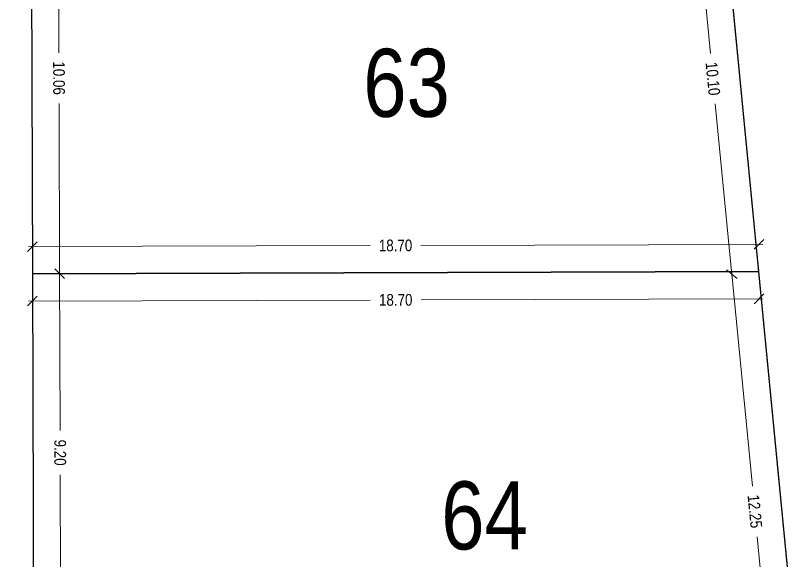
# Model space of a CAD drawing. Header units: millimetres. Extents: x 29397 to 29927, y 26123 to 26652.
# Drawn here: x 29705.19 to 29725.01, y 26311.25 to 26325.26 of the extents above; entities that cross this region are included whole.
import ezdxf
from ezdxf.enums import TextEntityAlignment as Align

# ---------------------------------------------------------------- set-up
doc = ezdxf.new("R2010")
doc.units = ezdxf.units.MM
doc.header["$LTSCALE"] = 0.3
for name, color, linetype in [('_IndivSubPlot', 180, 'Continuous'), ('_IndivSubPlot_DIMENSION', 7, 'Continuous'), ('_Plot', 7, 'Continuous'), ('_SurveyNo', 8, 'Continuous')]:
    doc.layers.add(name, color=color, linetype=linetype)
doc.layers.add('_SideBoundary', color=1, linetype='Continuous', true_color=0xff0000)
doc.layers.get('0').off()
doc.styles.add('PreDCRFont', font='ARIALN.TTF')
doc.dimstyles.new('PDCR-PLOT-INT', dxfattribs={"dimtxt": 0.3, "dimasz": 0.25, "dimexe": 0.25, "dimexo": 0.25, "dimgap": 0.25, "dimtad": 0, "dimzin": 0, "dimdsep": 46, "dimtxsty": 'PreDCRFont', "dimblk": 'OBLIQUE', "dimcen": 0.5, "dimdle": 0.1, "dimadec": 0, "dimazin": 0, "dimtfac": 1, "dimtix": 1, "dimtofl": 0, "dimtmove": 1, "dimatfit": 1, "dimfxl": 1, "dimtolj": 1, "dimtzin": 0, "dimlwd": 15, "dimarcsym": 0})

# ---------------------------------------------------------------- blocks, each defined once
blk = doc.blocks.new('_Oblique')
at = {"color": 0, "linetype": 'ByBlock', "lineweight": -2}
blk.add_line((-0.5, -0.5), (0.5, 0.5), dxfattribs=at)
blk = doc.blocks.new('*D548')
at = {"layer": '_IndivSubPlot_DIMENSION', "color": 0, "lineweight": 15, "transparency": 16777216}
for p, q in [((29724.422, 26317.977), (29715.626, 26317.95)), ((29705.525, 26317.919), (29714.32, 26317.946))]:
    blk.add_line(p, q, dxfattribs=at)
at = {"layer": '_IndivSubPlot_DIMENSION', "color": 0, "lineweight": 15, "transparency": 16777216, "xscale": 0.25, "yscale": 0.25, "zscale": 0.25}
for p, rotation in [((29705.625, 26317.92), 180.1735333746301), ((29724.322, 26317.976), 0.1735333746300771)]:
    blk.add_blockref('_Oblique', p, dxfattribs=dict(at, rotation=rotation))
at = {"layer": '_IndivSubPlot_DIMENSION', "color": 0, "lineweight": 15, "transparency": 16777216, "insert": (29714.973, 26317.948), "char_height": 0.3, "attachment_point": 5, "rotation": 0.1735, "style": 'PreDCRFont'}
blk.add_mtext('\\A1;18.70', dxfattribs=at)
blk = doc.blocks.new('*D549')
at = {"layer": '_IndivSubPlot_DIMENSION', "color": 0, "lineweight": 15, "transparency": 16777216}
for p, q in [((29706.322, 26318.722), (29706.335, 26314.591)), ((29706.351, 26309.322), (29706.338, 26313.453))]:
    blk.add_line(p, q, dxfattribs=at)
at = {"layer": '_IndivSubPlot_DIMENSION', "color": 0, "lineweight": 15, "transparency": 16777216, "xscale": 0.25, "yscale": 0.25, "zscale": 0.25}
for p, rotation in [((29706.323, 26318.622), 90.17353337461067), ((29706.351, 26309.422), 270.1735333746107)]:
    blk.add_blockref('_Oblique', p, dxfattribs=dict(at, rotation=rotation))
at = {"layer": '_IndivSubPlot_DIMENSION', "color": 0, "lineweight": 15, "transparency": 16777216, "insert": (29706.337, 26314.022), "char_height": 0.3, "attachment_point": 5, "rotation": 270.1735, "style": 'PreDCRFont'}
blk.add_mtext('\\A1;9.20', dxfattribs=at)
blk = doc.blocks.new('*D628')
at = {"layer": '_IndivSubPlot_DIMENSION', "color": 0, "lineweight": 15, "transparency": 16777216}
for p, q in [((29723.613, 26318.708), (29724.152, 26313.162)), ((29724.816, 26306.313), (29724.278, 26311.859))]:
    blk.add_line(p, q, dxfattribs=at)
at = {"layer": '_IndivSubPlot_DIMENSION', "color": 0, "lineweight": 15, "transparency": 16777216, "xscale": 0.25, "yscale": 0.25, "zscale": 0.25}
for p, rotation in [((29723.623, 26318.609), 95.54339678546108), ((29724.807, 26306.412), 275.5433967854611)]:
    blk.add_blockref('_Oblique', p, dxfattribs=dict(at, rotation=rotation))
at = {"layer": '_IndivSubPlot_DIMENSION', "color": 0, "lineweight": 15, "transparency": 16777216, "insert": (29724.215, 26312.51), "char_height": 0.3, "attachment_point": 5, "rotation": 275.5434, "style": 'PreDCRFont'}
blk.add_mtext('\\A1;12.25', dxfattribs=at)
blk = doc.blocks.new('*D982')
at = {"layer": '_IndivSubPlot_DIMENSION', "color": 0, "lineweight": 15, "transparency": 16777216}
for p, q in [((29706.292, 26328.782), (29706.305, 26324.305)), ((29706.323, 26318.522), (29706.309, 26322.998))]:
    blk.add_line(p, q, dxfattribs=at)
at = {"layer": '_IndivSubPlot_DIMENSION', "color": 0, "lineweight": 15, "transparency": 16777216, "xscale": 0.25, "yscale": 0.25, "zscale": 0.25}
for p, rotation in [((29706.292, 26328.682), 90.17353337461233), ((29706.323, 26318.622), 270.1735333746123)]:
    blk.add_blockref('_Oblique', p, dxfattribs=dict(at, rotation=rotation))
at = {"layer": '_IndivSubPlot_DIMENSION', "color": 0, "lineweight": 15, "transparency": 16777216, "insert": (29706.307, 26323.652), "char_height": 0.3, "attachment_point": 5, "rotation": 270.1735, "style": 'PreDCRFont'}
blk.add_mtext('\\A1;10.06', dxfattribs=at)
blk = doc.blocks.new('*D983')
at = {"layer": '_IndivSubPlot_DIMENSION', "color": 0, "lineweight": 15, "transparency": 16777216}
for p, q in [((29724.418, 26319.377), (29715.622, 26319.35)), ((29705.521, 26319.319), (29714.316, 26319.346))]:
    blk.add_line(p, q, dxfattribs=at)
at = {"layer": '_IndivSubPlot_DIMENSION', "color": 0, "lineweight": 15, "transparency": 16777216, "xscale": 0.25, "yscale": 0.25, "zscale": 0.25}
for p, rotation in [((29705.621, 26319.32), 180.1735333746301), ((29724.318, 26319.376), 0.1735333746301088)]:
    blk.add_blockref('_Oblique', p, dxfattribs=dict(at, rotation=rotation))
at = {"layer": '_IndivSubPlot_DIMENSION', "color": 0, "lineweight": 15, "transparency": 16777216, "insert": (29714.969, 26319.348), "char_height": 0.3, "attachment_point": 5, "rotation": 0.1735, "style": 'PreDCRFont'}
blk.add_mtext('\\A1;18.70', dxfattribs=at)
blk = doc.blocks.new('*D984')
at = {"layer": '_IndivSubPlot_DIMENSION', "color": 0, "lineweight": 15, "transparency": 16777216}
for p, q in [((29722.637, 26328.765), (29723.072, 26324.287)), ((29723.633, 26318.509), (29723.198, 26322.987))]:
    blk.add_line(p, q, dxfattribs=at)
at = {"layer": '_IndivSubPlot_DIMENSION', "color": 0, "lineweight": 15, "transparency": 16777216, "xscale": 0.25, "yscale": 0.25, "zscale": 0.25}
for p, rotation in [((29722.647, 26328.666), 95.54339678546505), ((29723.623, 26318.609), 275.5433967854651)]:
    blk.add_blockref('_Oblique', p, dxfattribs=dict(at, rotation=rotation))
at = {"layer": '_IndivSubPlot_DIMENSION', "color": 0, "lineweight": 15, "transparency": 16777216, "insert": (29723.135, 26323.637), "char_height": 0.3, "attachment_point": 5, "rotation": 275.5434, "style": 'PreDCRFont'}
blk.add_mtext('\\A1;10.10', dxfattribs=at)

msp = doc.modelspace()

# ---------------------------------------------------------------- linework, layer by layer
at = {"layer": '_IndivSubPlot'}
msp.add_lwpolyline([(29723.344, 26328.733), (29705.592, 26328.68), (29705.623, 26318.62), (29724.32, 26318.676)], close=True, dxfattribs=at)
msp.add_lwpolyline([(29725.503, 26306.48), (29724.32, 26318.676), (29705.623, 26318.62), (29705.651, 26309.42)], dxfattribs=at)
at = {"layer": '_Plot'}
msp.add_lwpolyline([(29721.705, 26345.62), (29716.939, 26398.244), (29591.151, 26394.888), (29591.151, 26445.805), (29584.662, 26520.159), (29573.003, 26515.725), (29579.151, 26445.283), (29579.151, 26394.568), (29561.044, 26394.085), (29560.61, 26388.782), (29448.945, 26388.782), (29451.917, 26301.216), (29538.129, 26293.912), (29726.668, 26294.483), (29742.042, 26161.836), (29817.719, 26142.727), (29817.589, 26220.061), (29828.251, 26220.067), (29825.18, 26310.138), (29725.503, 26306.48)], close=True, dxfattribs=at)
at = {"layer": '_SideBoundary'}
msp.add_lwpolyline([(29817.719, 26142.727), (29817.671, 26171.768), (29817.641, 26189.261), (29817.612, 26206.754), (29817.589, 26220.061), (29828.251, 26220.067), (29825.18, 26310.138), (29725.503, 26306.48), (29724.32, 26318.676), (29723.344, 26328.733), (29722.368, 26338.79), (29721.412, 26348.848), (29720.502, 26358.905), (29719.591, 26368.962), (29718.68, 26379.019), (29716.939, 26398.244), (29591.151, 26394.888), (29591.151, 26445.805), (29584.662, 26520.159), (29845.479, 26519.783), (29846.58, 26129.803), (29817.719, 26142.727)], close=True, dxfattribs=at)
at = {"layer": '_SurveyNo'}
msp.add_lwpolyline([(29721.705, 26345.62), (29716.939, 26398.244), (29561.044, 26394.085), (29560.61, 26388.782), (29501.445, 26388.782), (29498.646, 26297.257), (29538.129, 26293.912), (29726.668, 26294.483)], close=True, dxfattribs=at)

# ---------------------------------------------------------------- texts
at = {"layer": '_IndivSubPlot', "lineweight": 30, "style": 'PreDCRFont'}
for s, p in [('63', (29715.252, 26323.531)), ('64', (29717.259, 26312.407))]:
    msp.add_text(s, height=1.75, dxfattribs=at).set_placement(p, align=Align.MIDDLE_CENTER)

# ---------------------------------------------------------------- dimensions: what is measured, and where the dimension line sits
at = {"layer": '_IndivSubPlot_DIMENSION', "lineweight": 15}
for p1, p2, text, picture, middle in [((29706.292, 26328.682), (29706.323, 26318.622), '10.06', '*D982', (29706.307, 26323.652)), ((29723.623, 26318.609), (29722.647, 26328.666), '10.10', '*D984', (29723.135, 26323.637)), ((29705.621, 26319.32), (29724.318, 26319.376), '18.70', '*D983', (29714.969, 26319.348)), ((29706.323, 26318.622), (29706.351, 26309.422), '9.20', '*D549', (29706.337, 26314.022)), ((29724.807, 26306.412), (29723.623, 26318.609), '12.25', '*D628', (29724.215, 26312.51)), ((29724.322, 26317.976), (29705.625, 26317.92), '18.70', '*D548', (29714.973, 26317.948))]:
    dim = msp.add_aligned_dim(p1=p1, p2=p2, distance=0, text=text, dimstyle='PDCR-PLOT-INT', dxfattribs=at)
    dim.commit()
    dim.dimension.update_dxf_attribs({"geometry": picture, "text_midpoint": middle})

doc.saveas('drawing.dxf')
